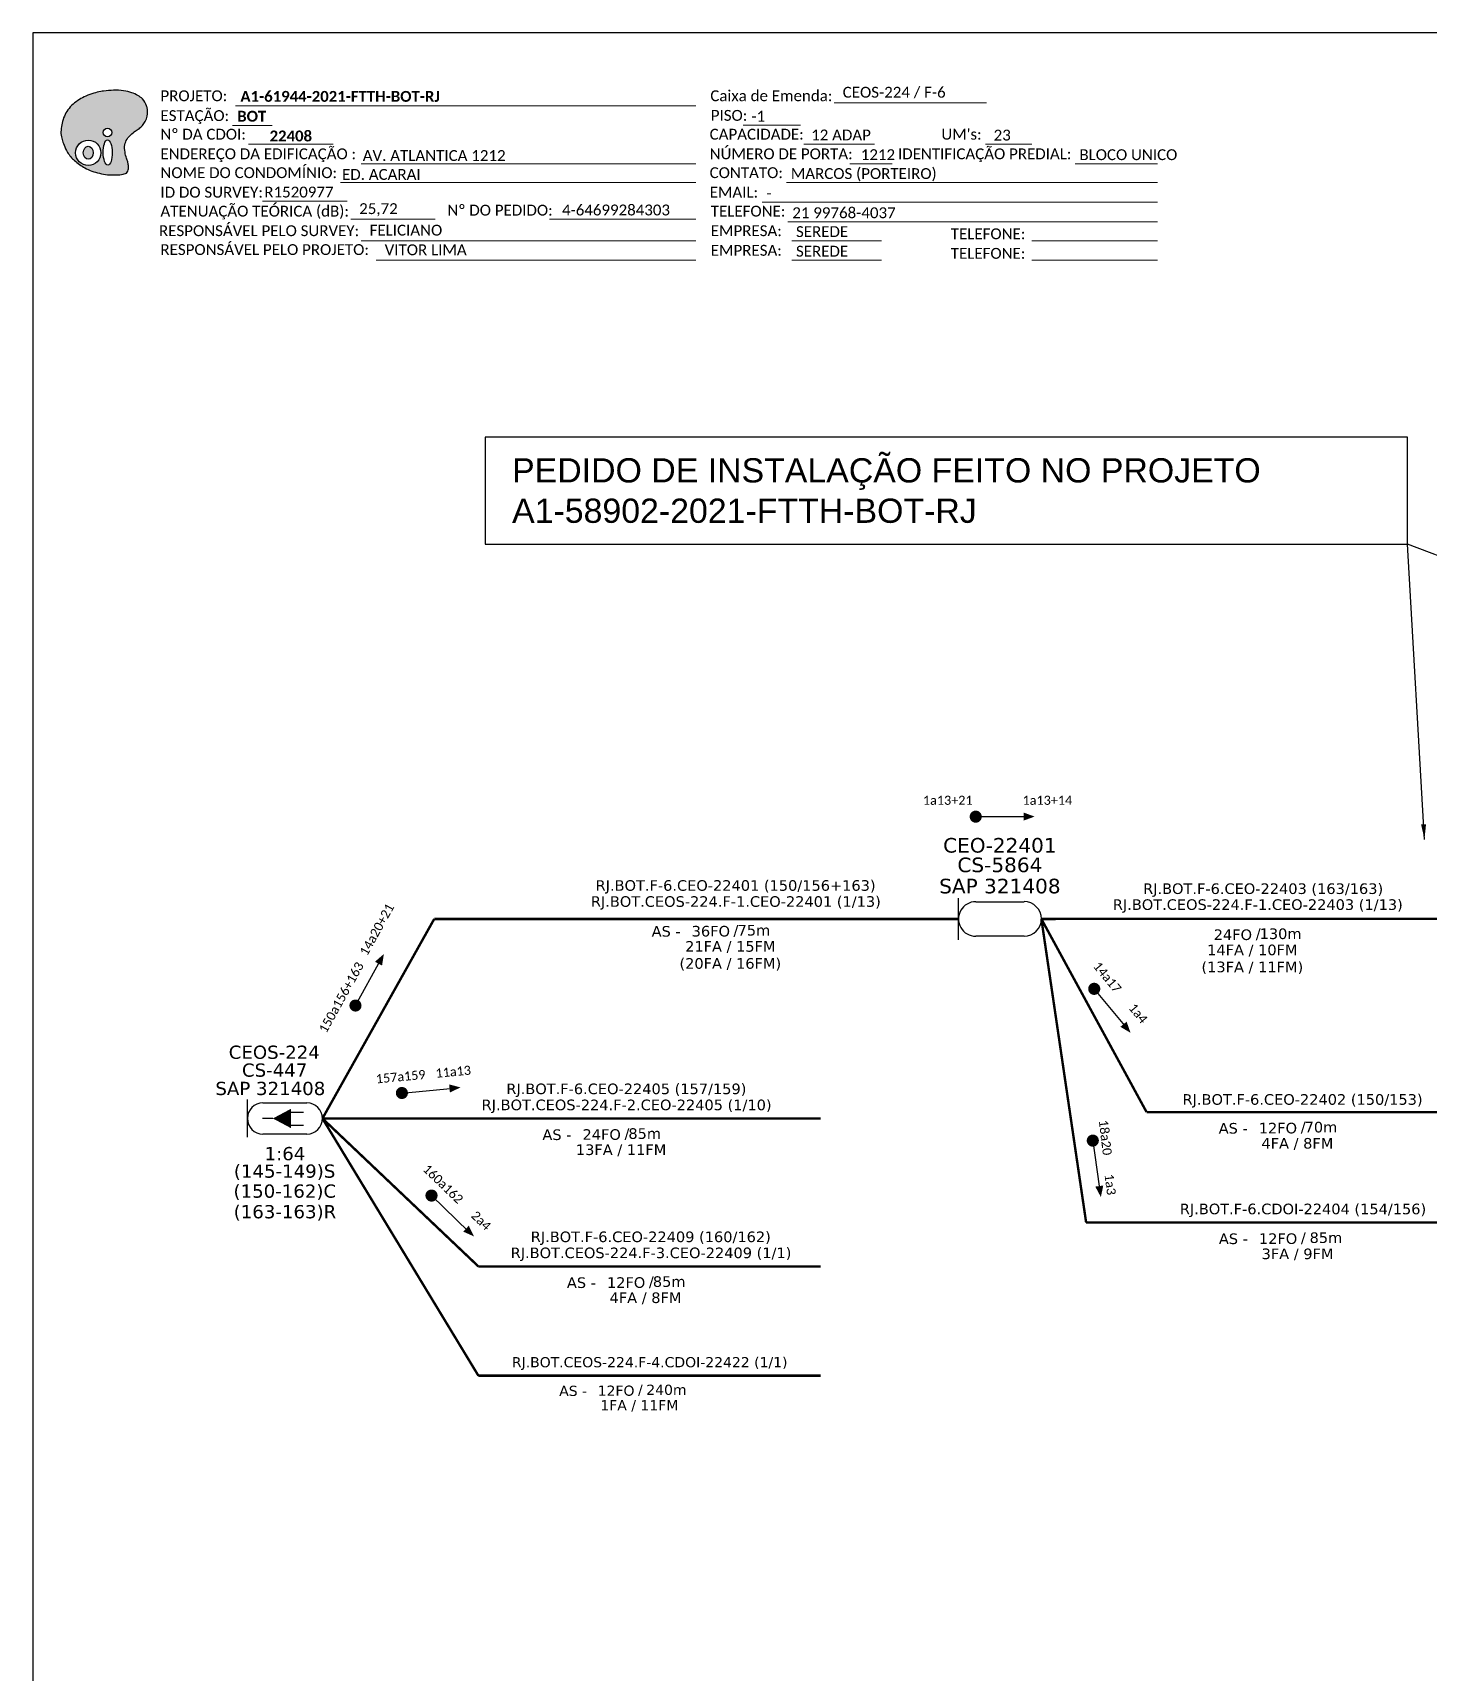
# Model space of a CAD drawing. Extents: x -89 to 749, y 705 to 1299.
# Drawn here: x -89.3 to 141, y 1028.3 to 1299 of the extents above; entities that cross this region are included whole.
import ezdxf
from ezdxf.enums import TextEntityAlignment as Align

# ---------------------------------------------------------------- set-up
doc = ezdxf.new("R2010")
doc.units = 0
for name, color, linetype in [('20.4-CEOS', 1, 'Continuous'), ('CABO OPTICO EXISTENTE', 5, 'Continuous'), ('CAP a instalar', 1, 'Continuous'), ('SETA', 7, 'Continuous')]:
    doc.layers.add(name, color=color, linetype=linetype)
doc.layers.add('40.1-ETIQUETAS', color=1, linetype='Continuous', lineweight=20)
doc.styles.add('siredit', font='verdana.ttf')
doc.styles.get("Standard").update_dxf_attribs({"font": 'arial.ttf'})
doc.styles.add('WMF-Calibri0', font='calibri.ttf')
doc.styles.add('WMF-Calibri1', font='calibrib.ttf')
doc.linetypes.add('FENCELINE1', pattern='A,0.25,-0.1,[133,ltypeshp.shx,S=0.1,R=0,X=-0.1,Y=0],-0.1,1', length=1.45)
doc.dimstyles.new('ISO-25', dxfattribs={"dimtxt": 2.5, "dimasz": 2.5, "dimexe": 1.25, "dimexo": 0.625, "dimtad": 1, "dimtxsty": 'Standard', "dimcen": 2.5, "dimadec": 0, "dimazin": 0, "dimtfac": 1, "dimtmove": 0, "dimatfit": 3, "dimfxl": 0, "dimarcsym": 0})

# ---------------------------------------------------------------- blocks, each defined once
blk = doc.blocks.new('OI')
h = blk.add_hatch(color=40)
edge = h.paths.add_edge_path()
edge.add_spline(control_points=[(4.35, -0.67), (3.92, -0.99), (3.26, -1.5), (2.81, -2.59), (2.9, -3.5), (3.06, -4.27), (3.31, -4.85), (3.37, -5.39), (3.4, -5.88), (3.2, -6.4), (2.54, -6.61), (1.65, -6.63), (0.55, -6.67), (-0.56, -6.42), (-1.61, -6.14), (-2.77, -5.61), (-3.92, -4.77), (-4.89, -3.7), (-5.34, -2.65), (-5.6, -1.94), (-5.85, -0.96), (-5.71, 0.47), (-5.1, 2.02), (-4.14, 3.02), (-3.3, 3.61), (-2.37, 4.16), (-1.36, 4.44), (-0.56, 4.7), (0.79, 4.85), (2.24, 4.97), (3.79, 4.57), (4.67, 4.21), (5.44, 3.65), (5.76, 2.99), (6.03, 2.21), (6.01, 1.46), (5.72, 0.64), (5.31, 0.08), (4.88, -0.38), (4.51, -0.55), (4.35, -0.67)], knot_values=[0, 0, 0, 0, 1.60434, 2.417191, 3.427595, 4.282808, 4.776746, 5.304182, 5.888771, 6.258406, 6.858137, 7.79129, 8.986195, 10.124242, 11.187857, 12.242908, 13.953784, 15.414161, 16.515391, 17.349188, 17.675853, 19.552021, 21.515531, 22.568638, 23.63245, 24.621084, 25.782718, 26.745347, 27.142653, 29.870543, 31.004649, 31.921532, 32.709589, 33.801391, 34.042471, 35.192333, 35.971461, 36.628871, 37.254359, 37.836911, 37.836911, 37.836911, 37.836911], degree=3, periodic=0)
h.paths.add_polyline_path([(1.13, -0.87, -1), (-0.04, -0.87, -1)], flags=16)
edge = h.paths.add_edge_path(flags=16)
edge.add_ellipse((0.56, -3.59), major_axis=(-0.02, 1.71), ratio=0.361305, start_angle=0, end_angle=360)
h.paths.add_polyline_path([(-0.36, -3.62, -1), (-3.8, -3.62, -1)], flags=16)
edge = h.paths.add_edge_path(flags=0)
edge.add_ellipse((-2.08, -3.62), major_axis=(0, 0.885), ratio=0.758294, start_angle=0, end_angle=360)
at = {"color": 40}
for centre, radius in [((-2.08, -3.62), 1.72), ((0.54, -0.87), 0.587)]:
    blk.add_circle(centre, radius, dxfattribs=at)
blk.add_ellipse((0.56, -3.59), major_axis=(-0.02, 1.71), ratio=0.361305, dxfattribs=at)
blk.add_ellipse((-2.08, -3.62), major_axis=(0, 0.885), ratio=0.758294, start_param=-3.141592653589792, end_param=3.141592653589792, dxfattribs=at)
at = {"color": 40, "start_tangent": (-0.800898, -0.598801), "end_tangent": (-0.800898, -0.598801)}
blk.add_spline([(4.35, -0.67), (3.2, -1.78), (2.9, -2.54), (2.92, -3.55), (3.12, -4.38), (3.28, -4.85), (3.37, -5.37), (3.35, -5.95), (3.2, -6.29), (2.66, -6.55), (1.73, -6.63), (0.54, -6.62), (-0.58, -6.41), (-1.6, -6.11), (-2.56, -5.67), (-3.95, -4.67), (-4.89, -3.56), (-5.37, -2.56), (-5.64, -1.78), (-5.72, -1.46), (-5.63, 0.42), (-4.84, 2.22), (-4.13, 2.99), (-3.27, 3.62), (-2.4, 4.09), (-1.3, 4.47), (-0.37, 4.72), (0.02, 4.77), (2.75, 4.8), (3.85, 4.53), (4.69, 4.16), (5.31, 3.68), (5.85, 2.73), (5.93, 2.5), (5.94, 1.35), (5.67, 0.62), (5.29, 0.08), (4.84, -0.36), (4.35, -0.67)], degree=3, dxfattribs=at)
blk = doc.blocks.new('CARIMBO')
at = {"color": 7, "lineweight": 0}
for points in [[(35.66, -16.79), (111.64, -16.79)], [(134.48, -16.3), (159.61, -16.3)], [(35.15, -20.06), (41.7, -20.06)], [(119.43, -20.02), (128.92, -20.02)], [(37.81, -23.14), (51.75, -23.14)], [(129.48, -23.14), (141.1, -23.14)], [(159.42, -23.14), (167.09, -23.14)], [(56.38, -26.37), (111.64, -26.37)], [(137.07, -26.37), (144.01, -26.37)], [(174.24, -26.37), (187.8, -26.37)], [(52.97, -29.48), (111.64, -29.48)], [(126.6, -29.48), (187.83, -29.48)], [(40.13, -32.55), (54.07, -32.55)], [(122.56, -32.72), (187.83, -32.72)], [(54.67, -35.52), (68.61, -35.52)], [(126.84, -35.96), (187.83, -35.96)], [(56.38, -39.07), (111.64, -39.07)], [(127.45, -39.07), (142.25, -39.07)], [(167.06, -39.07), (187.83, -39.07)], [(58.87, -42.31), (111.64, -42.31)], [(127.45, -42.31), (142.25, -42.31)], [(167.06, -42.31), (187.83, -42.31)]]:
    blk.add_lwpolyline(points, dxfattribs=at)
at = {"color": 7, "xscale": 1.213923925163967, "yscale": 1.213923925163967, "zscale": 1.213923925163967, "rotation": 0.1532896023949059}
blk.add_blockref('OI', (13.86, -20.16), dxfattribs=at)
at = {"color": 7, "lineweight": 0, "style": 'WMF-Calibri0'}
for s, height, p in [('PROJETO:', 1.793, (23.26, -16.04)), ('Caixa de Emenda:', 1.7927, (114.02, -16.04)), ('ESTAÇÃO:', 1.793, (23.26, -19.32)), ('PISO:', 1.793, (114.09, -19.28)), ('Nº DA CDOI:', 1.7927, (23.26, -22.39)), ('CAPACIDADE:', 1.7927, (113.91, -22.39)), ("UM's:", 1.793, (152.15, -22.39)), ('ENDEREÇO DA EDIFICAÇÃO :', 1.7927, (23.26, -25.63)), ('NÚMERO DE PORTA:', 1.7927, (113.91, -25.63)), ('IDENTIFICAÇÃO PREDIAL:', 1.7927, (144.99, -25.63)), ('NOME DO CONDOMÍNIO:', 1.7927, (23.26, -28.74)), ('CONTATO:', 1.793, (113.91, -28.74)), ('ID DO SURVEY:', 1.7927, (23.26, -31.97)), ('EMAIL:', 1.793, (113.91, -31.97)), ('ATENUAÇÃO TEÓRICA (dB):', 1.7927, (23.26, -35.09)), ('TELEFONE:', 1.793, (114.09, -35.09)), ('RESPONSÁVEL PELO SURVEY:', 1.7927, (23.02, -38.32)), ('EMPRESA:', 1.793, (114.09, -38.32)), ('TELEFONE:', 1.793, (153.7, -38.83)), ('RESPONSÁVEL PELO PROJETO:', 1.7927, (23.26, -41.44)), ('EMPRESA:', 1.793, (114.09, -41.56)), ('TELEFONE:', 1.793, (153.7, -42.06))]:
    blk.add_text(s, height=height, dxfattribs=at).set_placement(p)
at = {"color": 7, "lineweight": 0, "flags": 8}
for tag, p, style in [('PROJ', (36.46, -16.13), 'WMF-Calibri1'), ('CEOS-XX', (135.87, -15.46), 'WMF-Calibri0'), ('EST', (35.94, -19.41), 'WMF-Calibri1'), ('PISO_PTR', (120.78, -19.42), 'WMF-Calibri0'), ('CAPAC.', (130.66, -22.52), 'WMF-Calibri0'), ("UC'S", (160.78, -22.54), 'WMF-Calibri0'), ('LOGRADOURO', (56.65, -25.91), 'WMF-Calibri0'), ('N°', (138.85, -25.77), 'WMF-Calibri0'), ('N°PREDIO', (174.94, -25.77), 'WMF-Calibri0'), ('NOME_DO_COND.', (53.23, -29.02), 'WMF-Calibri0'), ('NOME_DO_CONTATO', (127.3, -28.89), 'WMF-Calibri0'), ('_ID_', (40.39, -31.94), 'WMF-Calibri0'), ('EMAIL', (123.26, -32.12), 'WMF-Calibri0'), ('O_POTEN', (56.06, -34.68), 'WMF-Calibri0'), ('TELEFONE', (127.55, -35.36), 'WMF-Calibri0'), ('RES_SURVEY', (57.78, -38.23), 'WMF-Calibri0'), ('EMP_RESP_SURVEY', (128.16, -38.47), 'WMF-Calibri0'), ('CONT_RESP_SURVEY', (167.76, -38.47), 'WMF-Calibri0'), ('RES_PROJ', (60.27, -41.47), 'WMF-Calibri0'), ('EMP_RESP_PROJ', (128.16, -41.71), 'WMF-Calibri0'), ('CONT_RESP_PROJ', (167.76, -41.71), 'WMF-Calibri0')]:
    blk.add_attdef(tag, p, '', height=1.79, dxfattribs=dict(at, style=style))
at = {"color": 7, "lineweight": 0, "style": 'WMF-Calibri1', "flags": 8}
blk.add_attdef("N° CDO'S", text='', height=1.79, dxfattribs=at).set_placement((44.78, -22.68), align=Align.CENTER)
blk = doc.blocks.new('ETIQUETA_RS5F')
at = {"layer": '40.1-ETIQUETAS', "color": 0, "style": 'siredit'}
blk.add_text('/', height=1.5, dxfattribs=at).set_placement((1.58, -1.95), align=Align.MIDDLE_RIGHT)
for tag, p in [('ETIQUETA_R_PRIMARIA', (1.21, 4.1)), ('ETIQUETA_R_SECUNDARIA', (1.21, 2.1)), ('F_ATIVAS/F_MORTAS', (1.14, -4.24))]:
    blk.add_attdef(tag, text='', height=1.5, dxfattribs=at).set_placement(p, align=Align.MIDDLE_CENTER)
for tag, p in [('TIPO_CABO', (-6.58, -2.12)), ('CAP_CABO', (0.4, -2.09))]:
    blk.add_attdef(tag, text='', height=1.5, dxfattribs=at).set_placement(p, align=Align.MIDDLE_RIGHT)
blk.add_attdef('METROS', text='', height=1.5, dxfattribs=at).set_placement((2.14, -1.95), align=Align.MIDDLE_LEFT)
for tag, p in [('FUSÃO_1', (0.85, -8.39)), ('FUSÃO_2', (0.85, -10.6)), ('FUSÃO_3', (0.85, -12.93)), ('FUSÃO_4', (0.85, -15.14)), ('FUSÃO_5', (0.85, -17.16))]:
    blk.add_attdef(tag, text='', height=1.5, dxfattribs=at).set_placement(p, align=Align.CENTER)
blk = doc.blocks.new('CEOS_RP_CT_DRT')
at = {"layer": '20.4-CEOS', "color": 0}
for p, q in [((-4.54, 1.19), (-1.19, 1.19)), ((-1.19, -1.19), (-4.54, -1.19))]:
    blk.add_line(p, q, dxfattribs=at)
for points in [[(-5.73, -1.43), (-5.73, 1.44)], [(-3.79, 0), (-4.59, 0)], [(-2.47, 0.48), (-1.45, 0.48)], [(-2.47, -0.52), (-1.45, -0.52)]]:
    blk.add_lwpolyline(points, dxfattribs=at)
blk.add_lwpolyline([(-3.79, 0, 0, 1.47, 0), (-2.41, 0, 1.47, 1.47, 0)], format="xyseb", dxfattribs=at)
for centre, start, end in [((-4.54, 0), 90, 270), ((-1.19, 0), 270, 90)]:
    blk.add_arc(centre, 1.19, start, end, dxfattribs=at)
at = {"layer": '20.4-CEOS', "color": 7, "style": 'siredit'}
for tag, p in [('Nº_DA_CEOS', (-2.86, 5.6)), ('LOCAL', (-2.86, 4.24)), ('SAP', (-2.86, 2.78)), ('RACIO_SPLITAGEM', (-2.86, -1.88)), ('FIBRAS_SPLITTER', (-2.86, -3.58)), ('FIBRAS_TOP_C', (-2.86, -5.08)), ('RESERVA_FINAIS', (-2.86, -6.39))]:
    blk.add_attdef(tag, text='', height=1.01, dxfattribs=at).set_placement(p, align=Align.TOP_CENTER)

msp = doc.modelspace()

# ---------------------------------------------------------------- linework, layer by layer
msp.add_lwpolyline([(-89.32, 705.02), (749.25, 705.02), (749.25, 1299.02), (-89.32, 1299.02), (-89.32, 705.02)])
at = {"color": 7, "lineweight": 0}
msp.add_lwpolyline([(-4.01, 1268.26), (20.14, 1268.26)], dxfattribs=at)
at = {"color": 3}
msp.add_lwpolyline([(-14.68, 1214.58), (137.56, 1214.58), (137.56, 1232.24), (-14.68, 1232.24)], close=True, dxfattribs=at)
for points, const_width in [([(65.81, 1169.6, 1), (66.81, 1169.6, 1)], 0.999), ([(85.69, 1141.64, 1), (86.06, 1140.71, 1)], 1), ([(-36.3, 1137.98, 1), (-35.82, 1138.85, 1)], 0.999), ([(-28.89, 1123.93, 1), (-27.9, 1124.02, 1)], 0.999), ([(85.58, 1116.61, 1), (85.7, 1115.62, 1)], 1), ([(-23.87, 1107.39, 1), (-23.15, 1106.69, 1)], 0.999)]:
    msp.add_lwpolyline(points, format="xyb", close=True, dxfattribs=dict(const_width=const_width))
at = {"layer": 'CAP a instalar', "color": 7, "linetype": 'Continuous'}
for p, q in [((63.46, 1149.28), (63.46, 1156.15)), ((66.31, 1155.56), (74.3, 1155.56)), ((74.3, 1149.87), (66.31, 1149.86))]:
    msp.add_line(p, q, dxfattribs=at)
at = {"layer": 'CAP a instalar', "color": 7, "linetype": 'FENCELINE1', "ltscale": 6, "const_width": 0.4}
for points in [[(-23.06, 1152.71), (-41.51, 1119.77)], [(-23.06, 1152.71), (63.46, 1152.71)], [(77.15, 1152.71), (144.32, 1152.74)], [(77.15, 1152.72), (84.54, 1102.59)], [(77.15, 1152.71), (94.51, 1120.83)], [(94.51, 1120.83), (147.62, 1120.83)], [(-41.51, 1119.77), (40.73, 1119.77)], [(-15.77, 1095.34), (-41.51, 1119.77)], [(84.54, 1102.59), (147.62, 1102.59)], [(-15.77, 1095.34), (40.73, 1095.34)]]:
    msp.add_lwpolyline(points, dxfattribs=at)
at = {"layer": 'CAP a instalar', "color": 8, "linetype": 'FENCELINE1', "ltscale": 6, "const_width": 0.4}
for points in [[(-41.51, 1119.77), (-15.77, 1077.3)], [(-15.77, 1077.3), (40.73, 1077.3)]]:
    msp.add_lwpolyline(points, dxfattribs=at)
at = {"layer": 'CAP a instalar', "color": 7, "linetype": 'Continuous'}
for centre, start_param, end_param in [((66.31, 1152.71), 6.283185, 9.424778), ((74.3, 1152.72), 3.141593, 6.283185)]:
    msp.add_ellipse(centre, major_axis=(0, 2.85), ratio=1, start_param=start_param, end_param=end_param, dxfattribs=at)
at = {"layer": 'SETA'}
for points in [[(66.31, 1169.6), (74.9, 1169.6)], [(-36.06, 1138.41), (-31.91, 1145.92)], [(85.67, 1141.42), (91.14, 1134.79)], [(-28.4, 1123.97), (-19.85, 1124.78)], [(85.6, 1116.44), (86.71, 1108.61)], [(-23.51, 1107.04), (-17.33, 1101.08)]]:
    msp.add_lwpolyline(points, dxfattribs=at)
for points in [[(74.21, 1170.28), (76.04, 1169.61), (74.21, 1168.95)], [(-32.84, 1145.65), (-31.37, 1146.93), (-31.67, 1145.01)], [(91.22, 1135.75), (91.87, 1133.91), (90.19, 1134.9)], [(-20.6, 1125.39), (-18.72, 1124.9), (-20.47, 1124.06)], [(87.37, 1108.7), (86.97, 1106.8), (86.05, 1108.52)], [(-17.35, 1102.05), (-16.5, 1100.3), (-18.28, 1101.09)]]:
    msp.add_solid(points, dxfattribs=at)

# ---------------------------------------------------------------- block references
ref = msp.add_blockref('CARIMBO', (-91.51, 1303.77))
ref.add_attrib('PROJ', 'A1-61944-2021-FTTH-BOT-RJ', (-55.05, 1287.63), dxfattribs={"color": 7, "lineweight": 0, "height": 1.7927, "style": 'WMF-Calibri1'})
ref.add_attrib('EST', 'BOT', (-55.57, 1284.35), dxfattribs={"color": 7, "lineweight": 0, "height": 1.793, "style": 'WMF-Calibri1'})
ref.add_attrib("N° CDO'S", '22408', dxfattribs={"color": 7, "lineweight": 0, "height": 1.793, "style": 'WMF-Calibri1'}).set_placement((-46.73, 1281.09), align=Align.CENTER)
ref.add_attrib('LOGRADOURO', 'AV. ATLANTICA 1212', (-34.86, 1277.86), dxfattribs={"color": 7, "lineweight": 0, "height": 1.7927, "style": 'WMF-Calibri0'})
ref.add_attrib('NOME_DO_COND.', 'ED. ACARAI', (-38.28, 1274.74), dxfattribs={"color": 7, "lineweight": 0, "height": 1.793, "style": 'WMF-Calibri0'})
ref.add_attrib('_ID_', 'R1520977', (-51.11, 1271.83), dxfattribs={"color": 7, "lineweight": 0, "height": 1.793, "style": 'WMF-Calibri0'})
ref.add_attrib('O_POTEN', '25,72', (-35.45, 1269.09), dxfattribs={"color": 7, "lineweight": 0, "height": 1.793, "style": 'WMF-Calibri0'})
ref.add_attrib('RES_SURVEY', 'FELICIANO', (-33.73, 1265.54), dxfattribs={"color": 7, "lineweight": 0, "height": 1.793, "style": 'WMF-Calibri0'})
ref.add_attrib('RES_PROJ', 'VITOR LIMA', (-31.24, 1262.3), dxfattribs={"color": 7, "lineweight": 0, "height": 1.793, "style": 'WMF-Calibri0'})
ref.add_attrib('CEOS-XX', 'CEOS-224 / F-6', (44.36, 1288.31), dxfattribs={"color": 7, "lineweight": 0, "height": 1.7927, "style": 'WMF-Calibri0'})
ref.add_attrib('CAPAC.', '12 ADAP', (39.15, 1281.25), dxfattribs={"color": 7, "lineweight": 0, "height": 1.793, "style": 'WMF-Calibri0'})
ref.add_attrib("UC'S", '23', (69.27, 1281.23), dxfattribs={"color": 7, "lineweight": 0, "height": 1.793, "style": 'WMF-Calibri0'})
ref.add_attrib('PISO_PTR', '-1', (29.28, 1284.34), dxfattribs={"color": 7, "lineweight": 0, "height": 1.793, "style": 'WMF-Calibri0'})
ref.add_attrib('N°', '1212', (47.34, 1278), dxfattribs={"color": 7, "lineweight": 0, "height": 1.793, "style": 'WMF-Calibri0'})
ref.add_attrib('N°PREDIO', 'BLOCO UNICO', (83.43, 1278), dxfattribs={"color": 7, "lineweight": 0, "height": 1.7927, "style": 'WMF-Calibri0'})
ref.add_attrib('NOME_DO_CONTATO', 'MARCOS (PORTEIRO)', (35.79, 1274.88), dxfattribs={"color": 7, "lineweight": 0, "height": 1.7927, "style": 'WMF-Calibri0'})
ref.add_attrib('EMAIL', '-', (31.75, 1271.65), dxfattribs={"color": 7, "lineweight": 0, "height": 1.79, "style": 'WMF-Calibri0'})
ref.add_attrib('TELEFONE', '21 99768-4037', (36.04, 1268.41), dxfattribs={"color": 7, "lineweight": 0, "height": 1.7927, "style": 'WMF-Calibri0'})
ref.add_attrib('EMP_RESP_SURVEY', 'SEREDE', (36.65, 1265.3), dxfattribs={"color": 7, "lineweight": 0, "height": 1.793, "style": 'WMF-Calibri0'})
ref.add_attrib('EMP_RESP_PROJ', 'SEREDE', (36.65, 1262.06), dxfattribs={"color": 7, "lineweight": 0, "height": 1.793, "style": 'WMF-Calibri0'})
at = {"layer": '20.4-CEOS', "color": 7}
ref = msp.add_blockref('CEOS_RP_CT_DRT', (-41.51, 1119.77), dxfattribs=dict(at, xscale=2.161665797233582, yscale=2.161665797233582, zscale=2.161665791999999))
ref.add_attrib('Nº_DA_CEOS', 'CEOS-224', dxfattribs={"color": 7, "height": 2.183, "style": 'siredit'}).set_placement((-49.46, 1131.8), align=Align.TOP_CENTER)
ref.add_attrib('LOCAL', 'CS-447', dxfattribs={"color": 7, "height": 2.183, "style": 'siredit'}).set_placement((-49.4, 1128.85), align=Align.TOP_CENTER)
ref.add_attrib('SAP', 'SAP 321408', dxfattribs={"color": 7, "height": 2.183, "style": 'siredit'}).set_placement((-50.11, 1125.82), align=Align.TOP_CENTER)
ref.add_attrib('RACIO_SPLITAGEM', '1:64', dxfattribs={"color": 7, "height": 2.183, "style": 'siredit'}).set_placement((-47.7, 1115.06), align=Align.TOP_CENTER)
ref.add_attrib('FIBRAS_SPLITTER', '(145-149)S', dxfattribs={"color": 7, "height": 2.183, "style": 'siredit'}).set_placement((-47.76, 1112.17), align=Align.TOP_CENTER)
ref.add_attrib('FIBRAS_TOP_C', '(150-162)C', dxfattribs={"color": 7, "height": 2.183, "style": 'siredit'}).set_placement((-47.72, 1108.87), align=Align.TOP_CENTER)
ref.add_attrib('RESERVA_FINAIS', '(163-163)R', dxfattribs={"color": 7, "height": 2.183, "style": 'siredit'}).set_placement((-47.7, 1105.47), align=Align.TOP_CENTER)
at = {"layer": 'CAP a instalar', "color": 7, "linetype": 'FENCELINE1', "ltscale": 7}
ref = msp.add_blockref('ETIQUETA_RS5F', (7.31, 1119.56), dxfattribs=dict(at, xscale=1.166399984999771, yscale=1.166399984999771, zscale=1.166399984999771))
ref.add_attrib('ETIQUETA_R_PRIMARIA', 'RJ.BOT.F-6.CEO-22405 (157/159)', dxfattribs={"layer": '40.1-ETIQUETAS', "color": 0, "height": 1.7496, "style": 'siredit'}).set_placement((8.65, 1124.66), align=Align.MIDDLE_CENTER)
ref.add_attrib('ETIQUETA_R_SECUNDARIA', 'RJ.BOT.CEOS-224.F-2.CEO-22405 (1/10)', dxfattribs={"layer": '40.1-ETIQUETAS', "color": 0, "height": 1.7496, "style": 'siredit'}).set_placement((8.69, 1122.01), align=Align.MIDDLE_CENTER)
ref.add_attrib('TIPO_CABO', 'AS -', dxfattribs={"layer": '40.1-ETIQUETAS', "color": 0, "height": 1.75, "style": 'siredit'}).set_placement((-0.41, 1117.09), align=Align.MIDDLE_RIGHT)
ref.add_attrib('CAP_CABO', '24FO', dxfattribs={"layer": '40.1-ETIQUETAS', "color": 0, "height": 1.75, "style": 'siredit'}).set_placement((7.74, 1117.12), align=Align.MIDDLE_RIGHT)
ref.add_attrib('METROS', '85m', dxfattribs={"layer": '40.1-ETIQUETAS', "color": 0, "height": 1.75, "style": 'siredit'}).set_placement((8.98, 1117.28), align=Align.MIDDLE_LEFT)
ref.add_attrib('F_ATIVAS/F_MORTAS', '13FA / 11FM', dxfattribs={"layer": '40.1-ETIQUETAS', "color": 0, "height": 1.7496, "style": 'siredit'}).set_placement((7.78, 1114.61), align=Align.MIDDLE_CENTER)
at = {"layer": 'CAP a instalar', "color": 7, "linetype": 'FENCELINE1', "ltscale": 6}
ref = msp.add_blockref('ETIQUETA_RS5F', (118.92, 1120.62), dxfattribs=dict(at, xscale=1.166399984999771, yscale=1.166399984999771, zscale=1.166399984999771))
ref.add_attrib('ETIQUETA_R_PRIMARIA', 'RJ.BOT.F-6.CEO-22402 (150/153)', dxfattribs={"layer": '40.1-ETIQUETAS', "color": 0, "height": 1.7496, "style": 'siredit'}).set_placement((120.26, 1122.91), align=Align.MIDDLE_CENTER)
ref.add_attrib('TIPO_CABO', 'AS -', dxfattribs={"layer": '40.1-ETIQUETAS', "color": 0, "height": 1.75, "style": 'siredit'}).set_placement((111.21, 1118.15), align=Align.MIDDLE_RIGHT)
ref.add_attrib('CAP_CABO', '12FO', dxfattribs={"layer": '40.1-ETIQUETAS', "color": 0, "height": 1.75, "style": 'siredit'}).set_placement((119.35, 1118.18), align=Align.MIDDLE_RIGHT)
ref.add_attrib('METROS', '70m', dxfattribs={"layer": '40.1-ETIQUETAS', "color": 0, "height": 1.75, "style": 'siredit'}).set_placement((120.6, 1118.34), align=Align.MIDDLE_LEFT)
ref.add_attrib('F_ATIVAS/F_MORTAS', '4FA / 8FM', dxfattribs={"layer": '40.1-ETIQUETAS', "color": 0, "height": 1.75, "style": 'siredit'}).set_placement((119.4, 1115.67), align=Align.MIDDLE_CENTER)
ref = msp.add_blockref('ETIQUETA_RS5F', (118.95, 1102.37), dxfattribs=dict(at, xscale=1.166399984998861, yscale=1.166399984998861, zscale=1.166399984999999))
ref.add_attrib('ETIQUETA_R_SECUNDARIA', 'RJ.BOT.F-6.CDOI-22404 (154/156)', dxfattribs={"layer": 'CABO OPTICO EXISTENTE', "color": 0, "height": 1.7496, "style": 'siredit'}).set_placement((120.33, 1104.83), align=Align.MIDDLE_CENTER)
ref.add_attrib('TIPO_CABO', 'AS -', dxfattribs={"layer": '40.1-ETIQUETAS', "color": 0, "height": 1.75, "style": 'siredit'}).set_placement((111.24, 1099.91), align=Align.MIDDLE_RIGHT)
ref.add_attrib('CAP_CABO', '12FO', dxfattribs={"layer": '40.1-ETIQUETAS', "color": 0, "height": 1.75, "style": 'siredit'}).set_placement((119.38, 1099.93), align=Align.MIDDLE_RIGHT)
ref.add_attrib('METROS', '85m', dxfattribs={"layer": '40.1-ETIQUETAS', "color": 0, "height": 1.75, "style": 'siredit'}).set_placement((121.42, 1100.09), align=Align.MIDDLE_LEFT)
ref.add_attrib('F_ATIVAS/F_MORTAS', '3FA / 9FM', dxfattribs={"layer": '40.1-ETIQUETAS', "color": 0, "height": 1.75, "style": 'siredit'}).set_placement((119.43, 1097.42), align=Align.MIDDLE_CENTER)
at = {"layer": 'CAP a instalar', "color": 7, "linetype": 'FENCELINE1', "ltscale": 7}
ref = msp.add_blockref('ETIQUETA_RS5F', (11.34, 1095.12), dxfattribs=dict(at, xscale=1.166399984999771, yscale=1.166399984999771, zscale=1.166399984999771))
ref.add_attrib('ETIQUETA_R_PRIMARIA', 'RJ.BOT.F-6.CEO-22409 (160/162)', dxfattribs={"layer": '40.1-ETIQUETAS', "color": 0, "height": 1.7496, "style": 'siredit'}).set_placement((12.68, 1100.23), align=Align.MIDDLE_CENTER)
ref.add_attrib('ETIQUETA_R_SECUNDARIA', 'RJ.BOT.CEOS-224.F-3.CEO-22409 (1/1)', dxfattribs={"layer": '40.1-ETIQUETAS', "color": 0, "height": 1.7496, "style": 'siredit'}).set_placement((12.72, 1097.58), align=Align.MIDDLE_CENTER)
ref.add_attrib('TIPO_CABO', 'AS -', dxfattribs={"layer": '40.1-ETIQUETAS', "color": 0, "height": 1.75, "style": 'siredit'}).set_placement((3.63, 1092.66), align=Align.MIDDLE_RIGHT)
ref.add_attrib('CAP_CABO', '12FO', dxfattribs={"layer": '40.1-ETIQUETAS', "color": 0, "height": 1.75, "style": 'siredit'}).set_placement((11.77, 1092.68), align=Align.MIDDLE_RIGHT)
ref.add_attrib('METROS', '85m', dxfattribs={"layer": '40.1-ETIQUETAS', "color": 0, "height": 1.75, "style": 'siredit'}).set_placement((13.02, 1092.84), align=Align.MIDDLE_LEFT)
ref.add_attrib('F_ATIVAS/F_MORTAS', '4FA / 8FM', dxfattribs={"layer": '40.1-ETIQUETAS', "color": 0, "height": 1.75, "style": 'siredit'}).set_placement((11.81, 1090.17), align=Align.MIDDLE_CENTER)
at = {"layer": 'CAP a instalar', "color": 8, "linetype": 'FENCELINE1', "ltscale": 7}
ref = msp.add_blockref('ETIQUETA_RS5F', (9.58, 1077.17), dxfattribs=dict(at, xscale=1.120210545592906, yscale=1.120210545592906, zscale=1.120210545593999))
ref.add_attrib('ETIQUETA_R_SECUNDARIA', 'RJ.BOT.CEOS-224.F-4.CDOI-22422 (1/1)', dxfattribs={"layer": 'CABO OPTICO EXISTENTE', "color": 0, "height": 1.6803, "style": 'siredit'}).set_placement((12.5, 1079.53), align=Align.MIDDLE_CENTER)
ref.add_attrib('TIPO_CABO', 'AS -', dxfattribs={"layer": '40.1-ETIQUETAS', "color": 0, "height": 1.68, "style": 'siredit'}).set_placement((2.17, 1074.8), align=Align.MIDDLE_RIGHT)
ref.add_attrib('CAP_CABO', '12FO', dxfattribs={"layer": '40.1-ETIQUETAS', "color": 0, "height": 1.68, "style": 'siredit'}).set_placement((9.99, 1074.83), align=Align.MIDDLE_RIGHT)
ref.add_attrib('METROS', '240m', dxfattribs={"layer": '40.1-ETIQUETAS', "color": 0, "height": 1.68, "style": 'siredit'}).set_placement((11.94, 1074.98), align=Align.MIDDLE_LEFT)
ref.add_attrib('F_ATIVAS/F_MORTAS', '1FA / 11FM', dxfattribs={"layer": '40.1-ETIQUETAS', "color": 0, "height": 1.68, "style": 'siredit'}).set_placement((10.79, 1072.42), align=Align.MIDDLE_CENTER)

# ---------------------------------------------------------------- texts
at = {"color": 7, "lineweight": 0, "style": 'WMF-Calibri0'}
msp.add_text('Nº DO PEDIDO:', height=1.7927, dxfattribs=at).set_placement((-20.88, 1268.84))
at = {"color": 3, "insert": (-10.21, 1228.78), "char_height": 4, "attachment_point": 1}
msp.add_mtext('PEDIDO DE INSTALAÇÃO FEITO NO PROJETO\\PA1-58902-2021-FTTH-BOT-RJ', dxfattribs=at)
at = {"char_height": 1.4978, "width": 25.3213, "attachment_point": 5}
for s, insert in [('\\fCalibri|b0|i0|c0|p34;1a13+21', (61.7, 1172.3)), ('\\fCalibri|b0|i0|c0|p34;1a13+14', (78.14, 1172.3))]:
    msp.add_mtext(s, dxfattribs=dict(at, insert=insert))
at = {"attachment_point": 5}
for s, insert, char_height, width, rotation in [('\\C7;\\fCalibri|b0|i0|c0|p34;14a20+21', (-32.52, 1150.97), 1.4978, 25.3213, 61.052), ('\\C7;\\fCalibri|b0|i0|c0|p34;150a156+163', (-38.4, 1139.76), 1.4978, 25.3213, 61.052), ('\\fCalibri|b0|i0|c0|p34;14a17', (88.04, 1143.08), 1.5, 25.3588, 309.4745), ('\\fCalibri|b0|i0|c0|p34;1a4', (93.13, 1137.12), 1.5, 25.3588, 309.4745), ('\\C7;\\fCalibri|b0|i0|c0|p34;157a159', (-28.6, 1126.67), 1.4978, 25.3213, 5.3674), ('\\C7;\\fCalibri|b0|i0|c0|p34;11a13', (-19.92, 1127.49), 1.4978, 25.3213, 5.3674), ('\\fCalibri|b0|i0|c0|p34;18a20', (87.71, 1116.62), 1.5, 25.3588, 276.8945), ('\\C7;\\fCalibri|b0|i0|c0|p34;160a162', (-21.6, 1108.95), 1.4978, 25.3213, 316.0501), ('\\fCalibri|b0|i0|c0|p34;1a3', (88.52, 1108.87), 1.5, 25.3588, 276.8945), ('\\C7;\\fCalibri|b0|i0|c0|p34;2a4', (-15.32, 1102.9), 1.4978, 25.3213, 316.0501)]:
    msp.add_mtext(s, dxfattribs=dict(at, insert=insert, char_height=char_height, width=width, rotation=rotation))
at = {"color": 7, "lineweight": 0, "style": 'WMF-Calibri0', "flags": 8}
msp.add_attdef('4-64699284303', (-1.97, 1268.87), '', height=1.79, dxfattribs=at)
at = {"layer": '20.4-CEOS', "color": 7, "style": 'siredit'}
for s, p in [('CEO-22401', (70.3, 1166.08)), ('CS-5864', (70.3, 1162.85)), ('SAP 321408', (70.3, 1159.35))]:
    msp.add_text(s, height=2.413, rotation=0.0129, dxfattribs=at).set_placement(p, align=Align.TOP_CENTER)
at = {"layer": '40.1-ETIQUETAS', "color": 7, "style": 'siredit'}
for s, p in [('RJ.BOT.F-6.CEO-22401 (150/156+163)', (26.68, 1158.24)), ('RJ.BOT.CEOS-224.F-1.CEO-22401 (1/13)', (26.72, 1155.59)), ('21FA / 15FM', (25.81, 1148.18)), ('14FA / 10FM', (111.97, 1147.6)), ('(20FA / 16FM)', (25.81, 1145.37)), ('(13FA / 11FM)', (111.97, 1144.79))]:
    msp.add_text(s, height=1.7496, dxfattribs=at).set_placement(p, align=Align.MIDDLE_CENTER)
for s, p in [('AS -', (17.62, 1150.67)), ('36FO', (25.76, 1150.69)), ('/', (27.14, 1150.85)), ('24FO', (111.92, 1150.11)), ('/', (113.34, 1150.27))]:
    msp.add_text(s, height=1.75, dxfattribs=at).set_placement(p, align=Align.MIDDLE_RIGHT)
for s, p in [('75m', (27.01, 1150.85)), ('130m', (113.17, 1150.27))]:
    msp.add_text(s, height=1.75, dxfattribs=at).set_placement(p, align=Align.MIDDLE_LEFT)
at = {"layer": 'CAP a instalar', "color": 7, "linetype": 'FENCELINE1', "ltscale": 7, "style": 'siredit'}
for s, p in [('RJ.BOT.F-6.CEO-22403 (163/163)', (113.75, 1157.71)), ('RJ.BOT.CEOS-224.F-1.CEO-22403 (1/13)', (112.87, 1155.08))]:
    msp.add_text(s, height=1.7496, dxfattribs=at).set_placement(p, align=Align.MIDDLE_CENTER)

# ---------------------------------------------------------------- leaders
at = {"color": 3}
for points in [[(263.85, 1166.87), (137.56, 1214.58)], [(140.38, 1165.84), (137.56, 1214.58)]]:
    msp.add_leader(points, dimstyle='ISO-25', dxfattribs=at)

doc.saveas('drawing.dxf')
